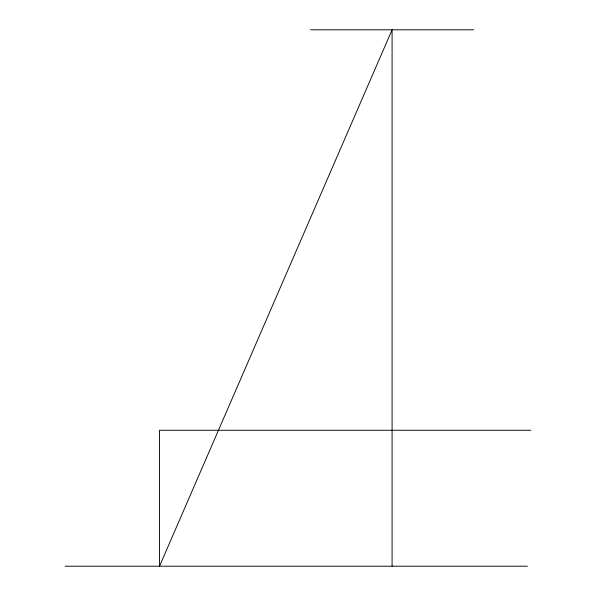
<?xml version="1.0" encoding="UTF-8"?>
<svg xmlns="http://www.w3.org/2000/svg" width="596" height="596" viewBox="0 0 596 596"><rect width="100%" height="100%" fill="white"/><g stroke="black" fill="none" stroke-linecap="round" stroke-linejoin="round"><path stroke-width="0.89" d="M310.523 29.8L473.649 29.8M530.894 430.267L159.512 430.267L159.512 566.2L392.086 29.8L392.086 566.2M65.106 566.2L527.356 566.2"/></g></svg>
